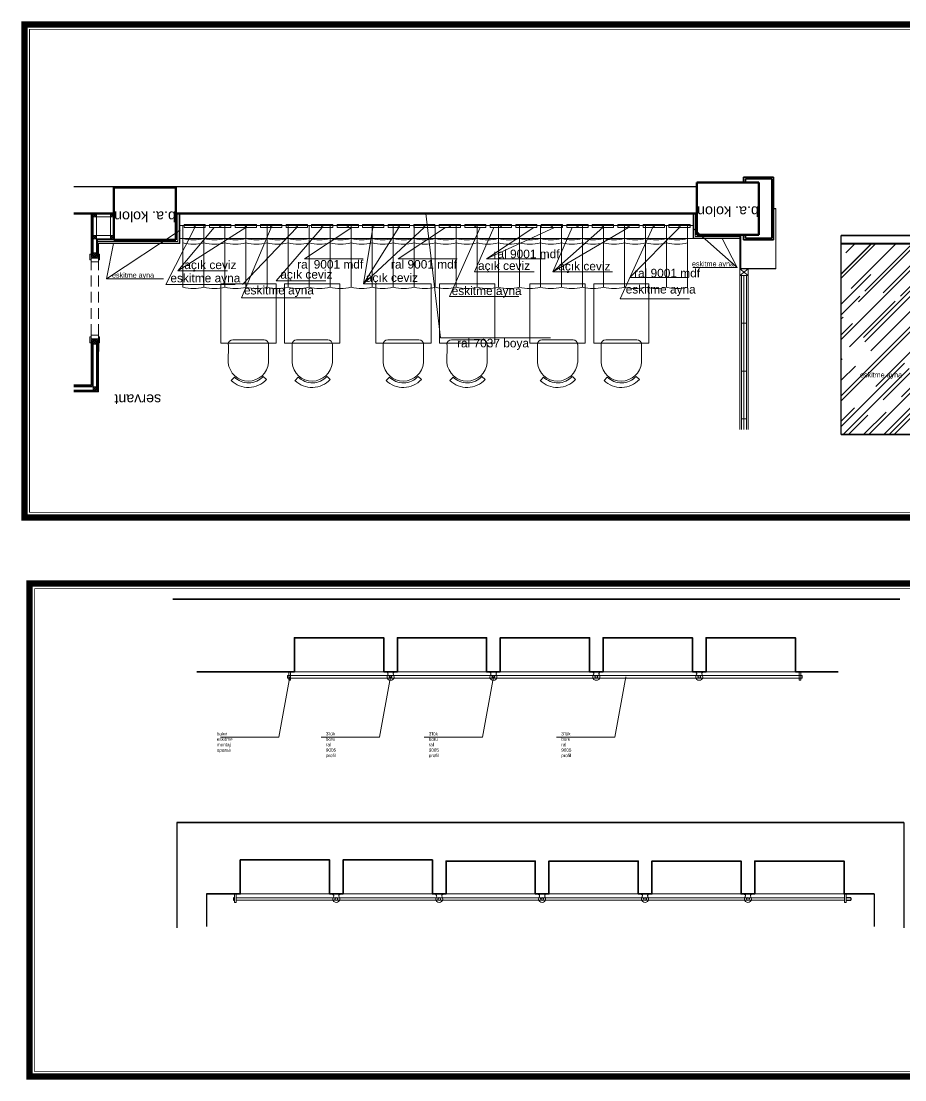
# Model space of a CAD drawing. Header units: millimetres. Extents: x 54215 to 67697, y 23496 to 56611.
# Drawn here: x 58585 to 59624, y 30162 to 31407 of the extents above; entities that cross this region are included whole.
import ezdxf

# ---------------------------------------------------------------- set-up
doc = ezdxf.new("R2010")
doc.units = ezdxf.units.MM
doc.linetypes.add('DASHED', pattern=[19.05, 12.7, -6.35])
for name, color, linetype, lineweight in [('- 0.35', 3, 'Continuous', 35), ('- 0.50', 30, 'Continuous', 50), ('1-kutu profil', 5, 'Continuous', 0), ('no3_ahsap gorunus on ince', 32, 'Continuous', 13), ('no3_duvar kaplama', 8, 'Continuous', 0), ('no3_duvar mevcut', 4, 'Continuous', 35), ('no3_duvar ytong', 101, 'Continuous', 0), ('no3_kutu profil gorunus', 8, 'Continuous', 0), ('no3_kutuprofil kesit', 74, 'Continuous', 18), ('no3_lejand', 255, 'Continuous', 13), ('no3_tefriş arka ince', 65, 'Continuous', 13), ('no3_yazı duvar', 152, 'Continuous', 0), ('no3_yazı tefriş', 152, 'Continuous', 0), ('t_yazı', 154, 'Continuous', 25)]:
    doc.layers.add(name, color=color, linetype=linetype, lineweight=lineweight)
doc.layers.add('0 rölöve', color=7, linetype='Continuous', true_color=0xf1380e)
for name, color, linetype, lineweight, true_color in [('no3_ahsap kesit on', 7, 'Continuous', 20, 0xfca103), ('no3_alçıpan kesit', 7, 'Continuous', 20, 0xf5003d), ('no3_doğrama kesit', 7, 'Continuous', 18, 0x35355a), ('no3_sandalye masa', 7, 'Continuous', 15, 0x9e0025), ('no3_tefriş ön ince', 7, 'Continuous', 18, 0x8c1aff)]:
    doc.layers.add(name, color=color, linetype=linetype, lineweight=lineweight, true_color=true_color)
doc.styles.get("Standard").update_dxf_attribs({"font": 'arial.ttf'})

# ---------------------------------------------------------------- blocks, each defined once
blk = doc.blocks.new('sedirrwe')
at = {"layer": 'no3_tefriş ön ince'}
for p, q in [((-1399.1, 4164.7), (-1378.7, 4164.7)), ((-1399.1, 3571.2), (-1399.1, 4164.7)), ((-1378.7, 4164.7), (-1326.7, 4164.7)), ((-1399.1, 4140), (-1378.7, 4140)), ((-1378.7, 4140), (-1326.7, 4140)), ((-1399.1, 4115.2), (-1378.7, 4115.2)), ((-1378.7, 4115.2), (-1326.7, 4115.2)), ((-1399.1, 4090.5), (-1378.7, 4090.5)), ((-1378.7, 4090.5), (-1326.7, 4090.5)), ((-1399.1, 4065.8), (-1378.7, 4065.8)), ((-1378.7, 4065.8), (-1326.7, 4065.8)), ((-1399.1, 4041), (-1378.7, 4041)), ((-1378.7, 4041), (-1326.7, 4041)), ((-1399.1, 4016.3), (-1378.7, 4016.3)), ((-1378.7, 4016.3), (-1326.7, 4016.3)), ((-1399.1, 3991.6), (-1378.7, 3991.6)), ((-1378.7, 3991.6), (-1326.7, 3991.6)), ((-1399.1, 3966.8), (-1378.7, 3966.8)), ((-1378.7, 3966.8), (-1326.7, 3966.8)), ((-1399.1, 3942.1), (-1378.7, 3942.1)), ((-1378.7, 3942.1), (-1326.7, 3942.1)), ((-1399.1, 3917.4), (-1378.7, 3917.4)), ((-1378.7, 3917.4), (-1326.7, 3917.4)), ((-1399.1, 3892.7), (-1378.7, 3892.7)), ((-1378.7, 3892.7), (-1326.7, 3892.7)), ((-1399.1, 3867.9), (-1378.7, 3867.9)), ((-1378.7, 3867.9), (-1326.7, 3867.9)), ((-1399.1, 3843.2), (-1378.7, 3843.2)), ((-1378.7, 3843.2), (-1326.7, 3843.2)), ((-1399.1, 3818.5), (-1378.7, 3818.5)), ((-1378.7, 3818.5), (-1326.7, 3818.5)), ((-1399.1, 3793.7), (-1378.7, 3793.7)), ((-1378.7, 3793.7), (-1326.7, 3793.7)), ((-1399.1, 3769), (-1378.7, 3769)), ((-1378.7, 3769), (-1326.7, 3769)), ((-1399.1, 3744.3), (-1378.7, 3744.3)), ((-1378.7, 3744.3), (-1326.7, 3744.3)), ((-1399.1, 3719.5), (-1378.7, 3719.5)), ((-1378.7, 3719.5), (-1326.7, 3719.5)), ((-1399.1, 3694.8), (-1378.7, 3694.8)), ((-1378.7, 3694.8), (-1326.7, 3694.8)), ((-1399.1, 3670.1), (-1378.7, 3670.1)), ((-1378.7, 3670.1), (-1326.7, 3670.1)), ((-1399.1, 3645.3), (-1378.7, 3645.3)), ((-1378.7, 3645.3), (-1326.7, 3645.3)), ((-1399.1, 3620.6), (-1378.7, 3620.6)), ((-1378.7, 3620.6), (-1326.7, 3620.6)), ((-1399.1, 3595.9), (-1378.7, 3595.9)), ((-1378.7, 3595.9), (-1326.7, 3595.9)), ((-1399.1, 3571.2), (-1378.7, 3571.2)), ((-1326.7, 3571.2), (-1378.7, 3571.2))]:
    blk.add_line(p, q, dxfattribs=at)
for centre in [(-1430.6, 4152.3), (-1425.6, 4152.3), (-1373.6, 4152.3), (-1430.6, 4127.6), (-1425.6, 4127.6), (-1373.6, 4127.6), (-1430.6, 4102.9), (-1425.6, 4102.9), (-1373.6, 4102.9), (-1430.6, 4078.1), (-1425.6, 4078.1), (-1373.6, 4078.1), (-1430.6, 4053.4), (-1425.6, 4053.4), (-1373.6, 4053.4), (-1430.6, 4028.7), (-1425.6, 4028.7), (-1373.6, 4028.7), (-1430.6, 4003.9), (-1425.6, 4003.9), (-1373.6, 4003.9), (-1430.6, 3979.2), (-1425.6, 3979.2), (-1373.6, 3979.2), (-1430.6, 3954.5), (-1425.6, 3954.5), (-1373.6, 3954.5), (-1430.6, 3929.7), (-1425.6, 3929.7), (-1373.6, 3929.7), (-1430.6, 3905), (-1425.6, 3905), (-1373.6, 3905), (-1430.6, 3880.3), (-1425.6, 3880.3), (-1373.6, 3880.3), (-1430.6, 3855.6), (-1425.6, 3855.6), (-1373.6, 3855.6), (-1430.6, 3830.8), (-1425.6, 3830.8), (-1373.6, 3830.8), (-1430.6, 3806.1), (-1425.6, 3806.1), (-1373.6, 3806.1), (-1430.6, 3781.4), (-1425.6, 3781.4), (-1373.6, 3781.4), (-1430.6, 3756.6), (-1425.6, 3756.6), (-1373.6, 3756.6), (-1430.6, 3731.9), (-1425.6, 3731.9), (-1373.6, 3731.9), (-1430.6, 3707.2), (-1425.6, 3707.2), (-1373.6, 3707.2), (-1430.6, 3682.4), (-1425.6, 3682.4), (-1373.6, 3682.4), (-1430.6, 3657.7), (-1425.6, 3657.7), (-1373.6, 3657.7), (-1430.6, 3633), (-1425.6, 3633), (-1373.6, 3633), (-1430.6, 3608.3), (-1425.6, 3608.3), (-1373.6, 3608.3), (-1430.6, 3583.5), (-1425.6, 3583.5), (-1373.6, 3583.5)]:
    blk.add_arc(centre, 48.5, 345.219, 14.781, dxfattribs=at)
blk = doc.blocks.new('madalyon kolsuz')
at = {"layer": 'no3_sandalye masa'}
for p, q in [((4783.7, 1623.3, 0), (4779.9, 1627.1, 0)), ((4817.6, 1623.7, 0), (4821.4, 1627.5, 0)), ((4777.2, 1607.2, 0), (4776.9, 1585.7, 0)), ((4824.6, 1606.8, 0), (4824.2, 1585.2, 0)), ((4782.2, 1580.2, 0), (4818.8, 1579.7, 0))]:
    blk.add_line(p, q, dxfattribs=at)
for centre, radius, start, end in [((4800.9, 1606.9, 0), 29.1, 45, 136.0762), ((4800.9, 1604.7, 0), 23.8, 4.5752, 173.9305), ((4800.9, 1606.9, 0), 23.7, 45, 136.3209), ((4782.3, 1585.6, 0), 5.38, 179.1781, 269.1781), ((4818.9, 1585.1, 0), 5.38, 269.1781, 359.1781)]:
    blk.add_arc(centre, radius, start, end, dxfattribs=at)
blk = doc.blocks.new('fwevjuı')
at = {"layer": 'no3_tefriş arka ince'}
blk.add_line((10567.9, 17350.2), (10567.9, 17350.2), dxfattribs=at)
blk.add_circle((10570.6, 17346.7), 1.7, dxfattribs=at)
for centre, radius, start, end in [((10564.8, 17349.6), 3.11, 27.3375, 84.0191), ((10570.6, 17346.8), 4.12, 143.2104, 36.7896), ((10564.9, 17350.5), 2.77, 333.9315, 11.3713), ((10576.5, 17349.6), 3.11, 95.9809, 151.5098), ((10576.4, 17350.5), 2.77, 167.4594, 206.0685)]:
    blk.add_arc(centre, radius, start, end, dxfattribs=at)

msp = doc.modelspace()

# ---------------------------------------------------------------- hatches: boundary and pattern name
at = {"layer": 'no3_duvar kaplama'}
h = msp.add_hatch(dxfattribs=at)
h.set_pattern_fill('AR-RROOF', color=256, angle=45)
h.set_pattern_definition([(45, (49569.318, 13802.235), (21.552615, 57.47364), [381, -50.8, 127, -25.4]), (45, (49584.225, 13835.103), (-41.847994, 5.92697), [76.2, -8.382, 152.4, -19.05]), (45, (49563.032, 13826.482), (81.36112, 105.428207), [203.2, -35.56, 101.6, -25.4])])
h.paths.add_polyline_path([(59549.197, 30920.911), (59644.847, 30920.911), (59644.847, 31144.911), (59549.197, 31144.911)])
h.paths.add_polyline_path([(60303.281, 31154.911), (60259.577, 31154.911), (60259.577, 31150.422), (60260.947, 31150.422), (60260.947, 31147.422), (60259.577, 31147.422), (60259.577, 31144.9), (60257.574, 31144.9), (60257.574, 31147.422), (60248.547, 31147.422), (60248.547, 30920.911), (60303.281, 30920.911)])

# ---------------------------------------------------------------- linework, layer by layer
at = {"layer": '- 0.35'}
for p, q in [((59434.545, 31223.441), (59469.545, 31223.441)), ((59436.545, 31221.441), (59467.545, 31221.441)), ((59467.545, 31151.941), (59467.545, 31221.441)), ((59469.545, 31149.941), (59469.545, 31223.441)), ((59434.545, 31149.941), (59434.545, 31155.941)), ((59436.545, 31151.941), (59436.545, 31155.941)), ((59434.545, 31149.941), (59469.545, 31149.941)), ((59436.545, 31151.941), (59467.545, 31151.941))]:
    msp.add_line(p, q, dxfattribs=at)
at = {"layer": '- 0.35', "color": 2}
for p, q in [((59434.545, 31223.441), (59434.545, 31217.441)), ((59436.545, 31221.441), (59436.545, 31217.441))]:
    msp.add_line(p, q, dxfattribs=at)
at = {"layer": '- 0.50'}
for p, q in [((59379.545, 31155.941), (59379.545, 31217.441)), ((59379.545, 31217.441), (59452.545, 31217.441)), ((59452.545, 31155.941), (59452.545, 31217.441)), ((58767.045, 31211.441), (58694.045, 31211.441)), ((58694.045, 31149.941), (58694.045, 31211.441)), ((58767.045, 31211.441), (58767.045, 31149.941)), ((58694.045, 31180.941), (58646.921, 31180.941)), ((59379.545, 31180.941), (58767.045, 31180.941)), ((59379.545, 31155.941), (59452.545, 31155.941)), ((58767.045, 31149.941), (58694.045, 31149.941))]:
    msp.add_line(p, q, dxfattribs=at)
for p, q in [((58646.921, 31180.941), (58667.395, 31180.941)), ((59379.545, 31155.941), (59379.545, 31180.941)), ((59549.197, 30920.911), (59549.197, 31154.911)), ((58675.795, 31033.441), (58675.795, 31018.441)), ((58768.093, 30464.627), (58768.093, 30340.763)), ((59623.093, 30464.627), (59623.093, 30340.763)), ((58803.093, 30380.545), (58803.093, 30342.44)), ((58835.964, 30376.055), (58834.593, 30376.055)), ((58834.593, 30376.055), (58834.593, 30373.055)), ((58834.593, 30373.055), (58835.964, 30373.055)), ((59560.593, 30376.055), (59555.223, 30376.055)), ((59555.223, 30373.055), (59560.593, 30373.055)), ((59560.593, 30376.055), (59560.593, 30373.055)), ((59588.093, 30380.545), (59588.093, 30342.44))]:
    msp.add_line(p, q)
for points in [[(58767.045, 31180.941), (58767.045, 31149.941), (58674.795, 31149.941)], [(59429.879, 31155.941), (59379.545, 31155.941), (59379.545, 31180.941)]]:
    msp.add_lwpolyline(points)
at = {"layer": '0 rölöve'}
msp.add_line((59314.545, 31180.941), (58768.045, 31180.941), dxfattribs=at)
msp.add_lwpolyline([(58646.921, 31212.441), (59379.545, 31212.441)], dxfattribs=at)
at = {"layer": 'no3_ahsap gorunus on ince'}
for p, q in [((58802.545, 31180.941), (59378.632, 31180.941)), ((59375.145, 31151.541), (58771.883, 31151.541))]:
    msp.add_line(p, q, dxfattribs=at)
for points in [[(58665.895, 31126.191), (58667.395, 31126.191), (58667.395, 31133.191), (58665.895, 31133.191)], [(58677.295, 31126.191), (58675.795, 31126.191), (58675.795, 31133.191), (58677.295, 31133.191)], [(58675.795, 31128.441), (58667.395, 31128.441), (58667.395, 31123.941), (58675.795, 31123.941)], [(58665.895, 31035.691), (58667.395, 31035.691), (58667.395, 31028.691), (58665.895, 31028.691)], [(58675.795, 31033.441), (58667.395, 31033.441), (58667.395, 31037.941), (58675.795, 31037.941)], [(58677.295, 31035.691), (58675.795, 31035.691), (58675.795, 31028.691), (58677.295, 31028.691)]]:
    msp.add_lwpolyline(points, close=True, dxfattribs=at)
at = {"layer": 'no3_ahsap kesit on'}
for points in [[(58769.045, 31180.941), (58769.045, 31147.941), (58674.795, 31147.941)], [(58771.045, 31180.941), (58771.045, 31145.941), (58674.795, 31145.941)], [(59429.879, 31151.941), (59375.545, 31151.941), (59375.545, 31180.941)], [(59429.879, 31153.941), (59377.545, 31153.941), (59377.545, 31180.941)], [(58801.557, 31164.441), (58776.558, 31164.441), (58776.558, 31168.041), (58801.557, 31168.041), (58801.557, 31164.441)], [(58831.556, 31164.441), (58806.557, 31164.441), (58806.557, 31168.041), (58831.556, 31168.041), (58831.556, 31164.441)], [(58861.556, 31164.441), (58836.556, 31164.441), (58836.556, 31168.041), (58861.556, 31168.041), (58861.556, 31164.441)], [(58891.555, 31164.441), (58866.556, 31164.441), (58866.556, 31168.041), (58891.555, 31168.041), (58891.555, 31164.441)], [(58921.554, 31164.441), (58896.555, 31164.441), (58896.555, 31168.041), (58921.554, 31168.041), (58921.554, 31164.441)], [(58951.554, 31164.441), (58926.554, 31164.441), (58926.554, 31168.041), (58951.554, 31168.041), (58951.554, 31164.441)], [(58981.553, 31164.441), (58956.554, 31164.441), (58956.554, 31168.041), (58981.553, 31168.041), (58981.553, 31164.441)], [(59011.552, 31164.441), (58986.553, 31164.441), (58986.553, 31168.041), (59011.552, 31168.041), (59011.552, 31164.441)], [(59041.552, 31164.441), (59016.552, 31164.441), (59016.552, 31168.041), (59041.552, 31168.041), (59041.552, 31164.441)], [(59071.551, 31164.441), (59046.552, 31164.441), (59046.552, 31168.041), (59071.551, 31168.041), (59071.551, 31164.441)], [(59101.55, 31164.441), (59076.551, 31164.441), (59076.551, 31168.041), (59101.55, 31168.041), (59101.55, 31164.441)], [(59131.55, 31164.441), (59106.55, 31164.441), (59106.55, 31168.041), (59131.55, 31168.041), (59131.55, 31164.441)], [(59161.549, 31164.441), (59136.55, 31164.441), (59136.55, 31168.041), (59161.549, 31168.041), (59161.549, 31164.441)], [(59191.549, 31164.441), (59166.549, 31164.441), (59166.549, 31168.041), (59191.549, 31168.041), (59191.549, 31164.441)], [(59221.548, 31164.441), (59196.549, 31164.441), (59196.549, 31168.041), (59221.548, 31168.041), (59221.548, 31164.441)], [(59251.547, 31164.441), (59226.548, 31164.441), (59226.548, 31168.041), (59251.547, 31168.041), (59251.547, 31164.441)], [(59281.547, 31164.441), (59256.547, 31164.441), (59256.547, 31168.041), (59281.547, 31168.041), (59281.547, 31164.441)], [(59311.546, 31164.441), (59286.547, 31164.441), (59286.547, 31168.041), (59311.546, 31168.041), (59311.546, 31164.441)], [(59341.545, 31164.441), (59316.546, 31164.441), (59316.546, 31168.041), (59341.545, 31168.041), (59341.545, 31164.441)], [(59371.545, 31164.441), (59346.545, 31164.441), (59346.545, 31168.041), (59371.545, 31168.041), (59371.545, 31164.441)]]:
    msp.add_lwpolyline(points, dxfattribs=at)
at = {"layer": 'no3_alçıpan kesit'}
for p, q in [((59429.879, 31115.941), (59429.879, 31155.941)), ((59431.079, 31115.941), (59431.079, 31155.941)), ((58694.045, 31151.141), (58673.595, 31151.141)), ((58694.045, 31149.941), (58673.595, 31149.941))]:
    msp.add_line(p, q, dxfattribs=at)
for points in [[(58674.795, 31149.941), (58674.795, 31129.441), (58668.395, 31129.441), (58668.395, 31180.941)], [(58673.595, 31151.141), (58673.595, 31130.641), (58669.595, 31130.641), (58669.595, 31180.941)], [(59649.242, 31149.111), (59649.242, 31144.911), (59549.197, 31144.911)], [(59648.042, 31149.111), (59648.042, 31146.111), (59549.197, 31146.111)], [(58646.921, 30971.941), (58674.795, 30971.941), (58674.795, 31032.441), (58668.395, 31032.441), (58668.395, 30978.341), (58646.921, 30978.341)], [(58646.921, 30973.141), (58673.595, 30973.141), (58673.595, 31031.241), (58669.595, 31031.241), (58669.595, 30977.141), (58646.921, 30977.141)]]:
    msp.add_lwpolyline(points, dxfattribs=at)
at = {"layer": 'no3_doğrama kesit'}
for p, q in [((59431.879, 30926.84), (59431.879, 31107.941)), ((59434.879, 30926.84), (59434.879, 31107.941)), ((59437.879, 30926.84), (59437.879, 31107.941)), ((59437.879, 31051.71), (59431.879, 31051.71)), ((59437.879, 30995.479), (59431.879, 30995.479)), ((59437.879, 30939.247), (59431.879, 30939.247))]:
    msp.add_line(p, q, dxfattribs=at)
for p in [(59434.879, 31051.71), (59434.879, 30995.479), (59434.879, 30939.247)]:
    msp.add_point(p, dxfattribs=at)
at = {"layer": 'no3_duvar kaplama'}
for p, q in [((58667.395, 31180.941), (58667.395, 31128.441)), ((58675.795, 31145.941), (58675.795, 31128.441)), ((58675.795, 30970.941), (58646.921, 30970.941))]:
    msp.add_line(p, q, dxfattribs=at)
at = {"layer": 'no3_duvar kaplama', "color": 251, "linetype": 'DASHED'}
for p, q in [((58667.395, 31037.941), (58667.395, 31123.941)), ((58675.795, 31037.941), (58675.795, 31123.941))]:
    msp.add_line(p, q, dxfattribs=at)
at = {"layer": 'no3_duvar kaplama'}
for points in [[(58675.795, 31145.941), (58675.795, 31128.441), (58667.395, 31128.441), (58667.395, 31180.941)], [(58771.445, 31180.941), (58771.445, 31145.541), (58675.795, 31145.541)], [(59429.879, 31151.541), (59375.145, 31151.541), (59375.145, 31180.941)], [(58646.921, 30970.941), (58675.795, 30970.941), (58675.795, 31033.441), (58667.395, 31033.441), (58667.395, 30979.341), (58646.921, 30979.341)]]:
    msp.add_lwpolyline(points, dxfattribs=at)
at = {"layer": 'no3_duvar mevcut'}
for p, q in [((59663.947, 31154.911), (59549.197, 31154.911)), ((60303.281, 30920.911), (59549.197, 30920.911)), ((58763.362, 30727.33), (59618.362, 30727.33)), ((58906.362, 30641.83), (58791.612, 30641.83)), ((59545.696, 30641.83), (59495.362, 30641.83)), ((58768.093, 30464.627), (59623.093, 30464.627))]:
    msp.add_line(p, q, dxfattribs=at)
for points in [[(58898.362, 30641.83), (58906.362, 30641.83), (58906.362, 30681.83), (59011.362, 30681.83), (59011.362, 30641.83), (59027.362, 30641.83), (59027.362, 30681.83), (59132.362, 30681.83), (59132.362, 30641.83), (59148.362, 30641.83), (59148.362, 30681.83), (59253.362, 30681.83), (59253.362, 30641.83), (59269.362, 30641.83), (59269.362, 30681.83), (59374.362, 30681.83), (59374.362, 30641.83), (59390.362, 30641.83), (59390.362, 30681.83), (59495.362, 30681.83), (59495.362, 30641.83), (59503.362, 30641.83)], [(58803.093, 30380.545), (58842.593, 30380.545), (58842.593, 30420.545), (58947.593, 30420.545), (58947.593, 30380.545), (58963.593, 30380.545), (58963.593, 30420.545), (59068.593, 30420.545), (59068.593, 30380.545), (59084.593, 30380.545), (59084.593, 30419.127), (59189.593, 30419.127), (59189.593, 30380.592), (59205.593, 30380.592), (59205.593, 30419.127), (59310.593, 30419.127), (59310.593, 30380.592), (59326.646, 30380.592), (59326.646, 30419.127), (59431.593, 30419.127), (59431.593, 30380.592), (59447.646, 30380.592), (59447.646, 30419.127), (59552.593, 30419.127), (59552.593, 30380.592), (59588.093, 30380.545)]]:
    msp.add_lwpolyline(points, dxfattribs=at)
at = {"layer": 'no3_duvar ytong', "lineweight": 13}
for p, q in [((58667.395, 31033.441), (58667.395, 30979.341)), ((58675.795, 31033.441), (58675.795, 30970.941)), ((58667.395, 30979.341), (58646.921, 30979.341))]:
    msp.add_line(p, q, dxfattribs=at)
msp.add_lwpolyline([(58675.795, 31033.441), (58667.395, 31033.441)], dxfattribs=at)
at = {"layer": 'no3_kutu profil gorunus'}
for p, q in [((59429.974, 30926.84), (59429.879, 31107.941)), ((59439.879, 31107.941), (59439.974, 30926.84))]:
    msp.add_line(p, q, dxfattribs=at)
msp.add_lwpolyline([(58690.045, 31155.141), (58673.595, 31155.141), (58673.595, 31176.941), (58690.045, 31176.941)], close=True, dxfattribs=at)
at = {"layer": 'no3_kutuprofil kesit'}
for p, q in [((58673.595, 31180.941), (58669.595, 31176.941)), ((58669.595, 31180.941), (58673.595, 31176.941)), ((58694.045, 31180.941), (58690.045, 31176.941)), ((58690.045, 31180.941), (58694.045, 31176.941)), ((58673.595, 31155.141), (58669.595, 31151.141)), ((58669.595, 31155.141), (58673.595, 31151.141)), ((58694.045, 31155.141), (58690.045, 31151.141)), ((58690.045, 31155.141), (58694.045, 31151.141)), ((58673.595, 31134.652), (58669.595, 31130.652)), ((58669.595, 31134.652), (58673.595, 31130.652)), ((59429.879, 31107.941), (59439.879, 31115.941)), ((59429.879, 31115.941), (59439.879, 31107.941)), ((58673.595, 31031.241), (58669.595, 31027.241)), ((58669.595, 31031.241), (58673.595, 31027.241)), ((58673.595, 30977.141), (58669.595, 30973.141)), ((58669.595, 30977.141), (58673.595, 30973.141)), ((58898.362, 30634.341), (59019.371, 30634.341)), ((59019.371, 30637.341), (58906.362, 30637.341)), ((59019.371, 30637.341), (59503.362, 30637.341)), ((59503.362, 30634.341), (59019.371, 30634.341)), ((59553.22, 30376.055), (58837.967, 30376.055)), ((58837.967, 30373.055), (59553.22, 30373.055))]:
    msp.add_line(p, q, dxfattribs=at)
at = {"layer": 'no3_kutuprofil kesit', "linetype": 'DASHED'}
for p, q in [((58906.362, 30637.341), (58898.362, 30637.341)), ((58898.362, 30637.341), (58898.362, 30634.341)), ((59503.362, 30637.341), (59503.362, 30634.341))]:
    msp.add_line(p, q, dxfattribs=at)
at = {"layer": 'no3_kutuprofil kesit'}
for points in [[(58673.595, 31180.941), (58669.595, 31180.941), (58669.595, 31176.941), (58673.595, 31176.941)], [(58694.045, 31180.941), (58690.045, 31180.941), (58690.045, 31176.941), (58694.045, 31176.941)], [(58673.595, 31155.141), (58669.595, 31155.141), (58669.595, 31151.141), (58673.595, 31151.141)], [(58694.045, 31155.141), (58690.045, 31155.141), (58690.045, 31151.141), (58694.045, 31151.141)], [(58673.595, 31134.652), (58669.595, 31134.652), (58669.595, 31130.652), (58673.595, 31130.652)], [(59439.879, 31115.941), (59429.879, 31115.941), (59429.879, 31107.941), (59439.879, 31107.941)], [(58673.595, 31031.241), (58669.595, 31031.241), (58669.595, 31027.241), (58673.595, 31027.241)], [(58673.595, 30977.141), (58669.595, 30977.141), (58669.595, 30973.141), (58673.595, 30973.141)]]:
    msp.add_lwpolyline(points, close=True, dxfattribs=at)
for points in [[(59429.545, 31115.941), (59472.545, 31115.941), (59472.545, 31186.691), (59469.545, 31186.691)], [(59429.545, 31116.141), (59472.345, 31116.141), (59472.345, 31186.491), (59469.545, 31186.491)]]:
    msp.add_lwpolyline(points, dxfattribs=at)
at = {"layer": 'no3_kutuprofil kesit', "linetype": 'DASHED'}
for points in [[(58899.732, 30641.83), (58901.735, 30641.83), (58901.735, 30631.819), (58899.732, 30631.819)], [(59501.991, 30641.83), (59499.988, 30641.83), (59499.988, 30631.819), (59501.991, 30631.819)], [(58835.964, 30380.545), (58837.967, 30380.545), (58837.967, 30370.533), (58835.964, 30370.533)], [(59555.223, 30380.545), (59553.22, 30380.545), (59553.22, 30370.533), (59555.223, 30370.533)]]:
    msp.add_lwpolyline(points, close=True, dxfattribs=at)
at = {"layer": 'no3_kutuprofil kesit'}
for centre, radius in [((58789.057, 31166.241), 1.05), ((58819.057, 31166.241), 1.05), ((58849.056, 31166.241), 1.05), ((58879.055, 31166.241), 1.05), ((58909.055, 31166.241), 1.05), ((58939.054, 31166.241), 1.05), ((58969.053, 31166.241), 1.05), ((58999.053, 31166.241), 1.05), ((59029.052, 31166.241), 1.05), ((59059.051, 31166.241), 1.05), ((59089.051, 31166.241), 1.05), ((59119.05, 31166.241), 1.05), ((59149.049, 31166.241), 1.05), ((59179.049, 31166.241), 1.05), ((59209.048, 31166.241), 1.05), ((59239.048, 31166.241), 1.05), ((59269.047, 31166.241), 1.05), ((59299.046, 31166.241), 1.05), ((59329.046, 31166.241), 1.05), ((59359.045, 31166.241), 1.05), ((59019.371, 30635.841), 1.5), ((59019.371, 30635.841), 1.3), ((59140.371, 30635.841), 1.5), ((59140.371, 30635.841), 1.3), ((59261.371, 30635.841), 1.5), ((59261.371, 30635.841), 1.3), ((59382.371, 30635.841), 1.5), ((59382.371, 30635.841), 1.3), ((58955.602, 30374.555), 1.5), ((58955.602, 30374.555), 1.3), ((59076.602, 30374.555), 1.5), ((59076.602, 30374.555), 1.3), ((59197.602, 30374.603), 1.5), ((59197.602, 30374.603), 1.3), ((59318.629, 30374.603), 1.5), ((59318.629, 30374.603), 1.3), ((59439.629, 30374.603), 1.5), ((59439.629, 30374.603), 1.3)]:
    msp.add_circle(centre, radius, dxfattribs=at)
at = {"layer": 'no3_lejand', "color": 1, "const_width": 7.466}
for points in [[(60836.991, 30823.333), (58588.765, 30823.333), (58588.765, 31403.333), (60836.991, 31403.333), (60836.991, 31087.714, -0.41421356), (60826.956, 31077.679), (60675.434, 31077.679, 0.41421356), (60671.42, 31073.666), (60671.42, 30976.131, 0.41421356), (60675.434, 30972.117), (60826.956, 30972.117, -0.41421356), (60836.991, 30962.082), (60836.991, 30823.333)], [(60031.563, 30165.658), (58594.786, 30165.658), (58594.786, 30745.658), (60031.563, 30745.658), (60031.563, 30430.039, -0.41421356), (60021.528, 30420.004), (59870.006, 30420.004, 0.41421356), (59865.992, 30415.99), (59865.992, 30318.455, 0.41421356), (59870.006, 30314.441), (60021.528, 30314.441, -0.41421356), (60031.563, 30304.407), (60031.563, 30165.658)]]:
    msp.add_lwpolyline(points, format="xyb", dxfattribs=at)
at = {"layer": 'no3_lejand', "color": 252, "const_width": 0.854}
for points in [[(60830.97, 31087.714, -0.41421356), (60826.956, 31083.7), (60675.434, 31083.7, 0.41421356), (60665.399, 31073.666), (60665.399, 30976.131, 0.41421356), (60675.434, 30966.096), (60826.956, 30966.096, -0.41421356), (60830.97, 30962.082), (60830.97, 30829.354), (58594.786, 30829.354), (58594.786, 31397.313), (60830.97, 31397.313), (60830.97, 31087.714)], [(60025.542, 30430.039, -0.41421356), (60021.528, 30426.025), (59870.006, 30426.025, 0.41421356), (59859.971, 30415.99), (59859.971, 30318.455, 0.41421356), (59870.006, 30308.421), (60021.528, 30308.421, -0.41421356), (60025.542, 30304.407), (60025.542, 30171.679), (58600.807, 30171.679), (58600.807, 30739.637), (60025.542, 30739.637), (60025.542, 30430.039)]]:
    msp.add_lwpolyline(points, format="xyb", dxfattribs=at)
at = {"layer": 'no3_sandalye masa'}
for points in [[(58819.772, 31098.299), (58819.772, 31028.299), (58884.772, 31028.299), (58884.772, 31098.299)], [(58894.772, 31098.299), (58894.772, 31028.299), (58959.772, 31028.299), (58959.772, 31098.299)], [(59001.925, 31098.299), (59001.925, 31028.299), (59066.925, 31028.299), (59066.925, 31098.299)], [(59076.925, 31098.299), (59076.925, 31028.299), (59141.925, 31028.299), (59141.925, 31098.299)], [(59183.226, 31098.299), (59183.226, 31028.299), (59248.226, 31028.299), (59248.226, 31098.299)], [(59258.226, 31098.299), (59258.226, 31028.299), (59323.226, 31028.299), (59323.226, 31098.299)]]:
    msp.add_lwpolyline(points, close=True, dxfattribs=at)
at = {"layer": 'no3_tefriş arka ince'}
for p, q in [((58906.362, 30641.83), (59011.362, 30641.83)), ((59027.362, 30641.83), (59132.362, 30641.83)), ((59148.362, 30641.83), (59253.362, 30641.83)), ((59269.362, 30641.83), (59374.362, 30641.83)), ((59390.362, 30641.83), (59495.362, 30641.83)), ((58947.593, 30380.545), (58842.593, 30380.545)), ((59068.593, 30380.545), (58963.593, 30380.545)), ((59189.593, 30380.592), (59084.593, 30380.545)), ((59310.593, 30380.592), (59205.593, 30380.592)), ((59431.593, 30380.592), (59326.646, 30380.592)), ((59552.593, 30380.592), (59447.646, 30380.733))]:
    msp.add_line(p, q, dxfattribs=at)
at = {"layer": 'no3_tefriş arka ince', "linetype": 'DASHED'}
msp.add_lwpolyline([(59375.145, 31166.691), (58771.445, 31166.691)], dxfattribs=at)
at = {"layer": 'no3_yazı duvar'}
for p, q in [((58685.352, 31104.175), (58771.935, 31161.343)), ((58769.43, 31113.557), (58849.056, 31164.441)), ((58845.298, 31097.428), (58909.055, 31164.441)), ((59132.071, 31127.71), (59212.168, 31164.441)), ((59210.204, 31112.371), (59269.047, 31164.441)), ((59210.204, 31112.371), (59299.046, 31164.441)), ((59427.005, 31117.423), (59375.145, 31163.372))]:
    msp.add_line(p, q, dxfattribs=at)
for points in [[(59207.386, 31034.668), (59078.171, 31034.668), (59060.74, 31180.941)], [(58836.822, 31097.428), (58755.299, 31097.428), (58789.057, 31164.441)], [(58827.777, 31113.557), (58769.43, 31113.557), (58811.912, 31164.441)], [(58925.533, 31081.782), (58844.011, 31081.782), (58879.055, 31164.441)], [(58943.243, 31101.602), (58884.897, 31101.602), (58939.054, 31164.441)], [(58987.219, 31127.71), (58918.084, 31127.71), (58973.843, 31164.441)], [(59059.051, 31164.441), (58987.463, 31098.299), (59029.052, 31164.441)], [(59057.466, 31098.299), (58987.463, 31098.299), (58998.65, 31164.441)], [(59097.538, 31127.71), (59028.403, 31127.71), (59084.161, 31164.441)], [(59170.227, 31083.085), (59088.705, 31083.085), (59124.89, 31164.441)], [(59188.112, 31112.371), (59118.11, 31112.371), (59140.901, 31164.441)], [(59201.206, 31127.71), (59132.071, 31127.71), (59187.829, 31164.441)], [(59280.207, 31112.371), (59210.204, 31112.371), (59232.996, 31164.441)], [(59371.014, 31080.653), (59289.492, 31080.653), (59327.996, 31165.489)], [(59369.757, 31105.664), (59300.621, 31105.664), (59359.045, 31164.441)], [(58693.716, 31145.541), (58685.352, 31104.175), (58752.447, 31104.175)], [(59409.332, 31151.541), (59427.005, 31117.423), (59374.709, 31117.423)]]:
    msp.add_lwpolyline(points, dxfattribs=at)
at = {"layer": 'no3_yazı tefriş'}
for points in [[(58901.046, 30635.78), (58888.129, 30565.094), (58819.532, 30565.094)], [(59019.295, 30635.78), (59006.379, 30565.094), (58937.781, 30565.094)], [(59140.246, 30635.78), (59127.33, 30565.094), (59058.732, 30565.094)], [(59296.044, 30635.78), (59283.127, 30565.094), (59214.53, 30565.094)]]:
    msp.add_lwpolyline(points, dxfattribs=at)

# ---------------------------------------------------------------- block references
at = {"rotation": 270}
msp.add_blockref('sedirrwe', (55204.003, 29767.593), dxfattribs=at)
for p in [(48448.732, 13289.154), (48569.732, 13289.154), (48690.732, 13289.154), (48811.732, 13289.154), (48384.964, 13027.869), (48505.964, 13027.869), (48626.964, 13027.916), (48747.99, 13027.916), (48868.99, 13027.916)]:
    msp.add_blockref('fwevjuı', p)
at = {"layer": '1-kutu profil', "rotation": 180.8218835741372}
for p in [(63629.599, 32680.979, 0), (63704.599, 32680.979, 0), (63811.752, 32680.979, 0), (63886.752, 32680.979, 0), (63993.053, 32680.979, 0), (64068.053, 32680.979, 0)]:
    msp.add_blockref('madalyon kolsuz', p, dxfattribs=at)

# ---------------------------------------------------------------- texts
at = {"layer": '0 rölöve'}
for p in [(58766.989, 31183.251), (59452.489, 31189.251)]:
    msp.add_text('b.a. kolon', height=12, rotation=180, dxfattribs=at).set_placement(p)
at = {"layer": 'no3_yazı duvar', "width": 108.02303}
for s, insert, char_height, attachment_point in [('ral 9001 mdf', (59218.079, 31128.181), 10, 9), ('açık ceviz', (58838.197, 31112.398), 10, 9), ('ral 9001 mdf', (58987.219, 31115.961), 10, 9), ('ral 9001 mdf', (59097.538, 31115.961), 10, 9), ('açık ceviz', (59183.502, 31111.462), 10, 9), ('açık ceviz', (59277.924, 31110.88), 10, 9), ('ral 9001 mdf', (59383.329, 31105.664), 10, 9), ('eskitme ayna', (59423.142, 31124.677), 6, 3), ('eskitme ayna', (58741.284, 31111.429), 6, 3), ('eskitme ayna', (58842.736, 31096.92), 10, 9), ('açık ceviz', (58951.04, 31101.167), 10, 9), ('açık ceviz', (59051.662, 31097.346), 10, 9), ('eskitme ayna', (58929.243, 31082.662), 10, 9), ('eskitme ayna', (59173.554, 31081.912), 10, 9), ('eskitme ayna', (59378.184, 31083.71), 10, 9), ('ral 7037 boya', (59182.195, 31020.417), 10, 9), ('eskitme ayna', (59620.79, 30994.084), 6, 3)]:
    msp.add_mtext(s, dxfattribs=dict(at, insert=insert, char_height=char_height, attachment_point=attachment_point))
at = {"layer": 'no3_yazı tefriş', "char_height": 3.84, "width": 0.0000227, "attachment_point": 1, "rotation": 359.999981}
for s, insert in [('\\Pbakır eskitme montaj aparatı', (58815.134, 30577.301)), ("\\P3'lük boru ral 9005 profil", (58943.357, 30577.301)), ("\\P3'lük boru ral 9005 profil", (59064.309, 30577.301)), ("\\P3'lük boru ral 9005 profil", (59220.106, 30577.301))]:
    msp.add_mtext(s, dxfattribs=dict(at, insert=insert))
at = {"layer": 't_yazı', "insert": (58749.649, 30968.279), "char_height": 12, "width": 369.49515, "attachment_point": 7, "rotation": 180}
msp.add_mtext('servant', dxfattribs=at)

doc.saveas('drawing.dxf')
